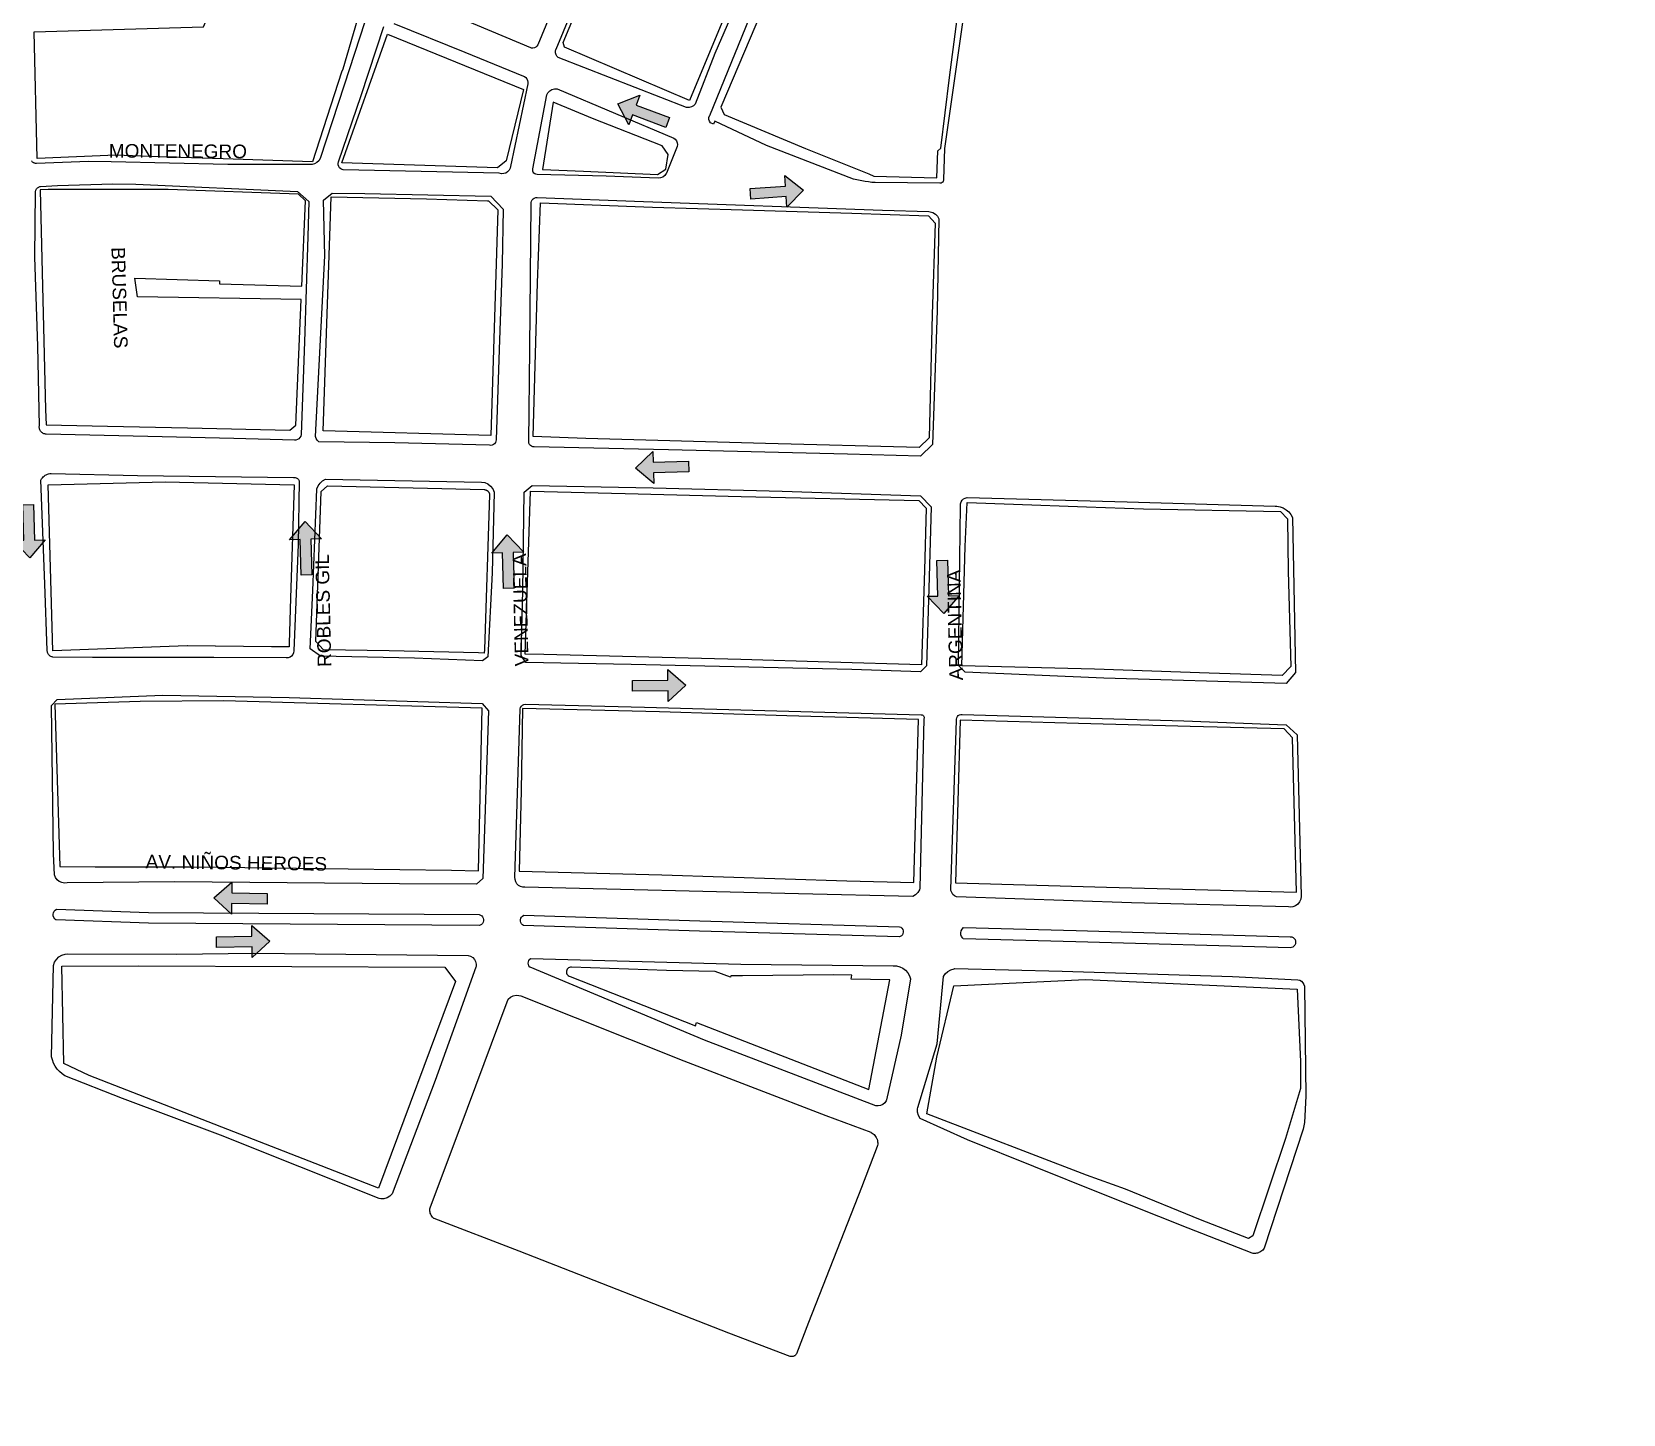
# Model space of a CAD drawing. Header units: metres. Extents: x 668617 to 675126, y 2286318 to 2293677.
# Drawn here: x 674051 to 674637, y 2290305 to 2290813 of the extents above; entities that cross this region are included whole.
import ezdxf

# ---------------------------------------------------------------- set-up
doc = ezdxf.new("R2010")
doc.units = ezdxf.units.M
doc.header["$MEASUREMENT"] = 0
for name, color, linetype in [('0_SENTIDO-VIAL', 30, 'Continuous'), ('DMTG-BANQUETA', 252, 'Continuous'), ('DMTG-CAMELLON', 252, 'Continuous'), ('DMTG-MANZANA', 253, 'Continuous'), ('DMTG-NOM-CALLES', 251, 'Continuous'), ('DMTG-TRAZA-BASE', 7, 'Continuous'), ('DMTG_SECCIONES_VIALES', 250, 'Continuous')]:
    doc.layers.add(name, color=color, linetype=linetype)
doc.styles.get("Standard").update_dxf_attribs({"font": 'arial.ttf'})

# ---------------------------------------------------------------- blocks, each defined once
blk = doc.blocks.new('traza_base_proyecto')
at = {"layer": '0_SENTIDO-VIAL'}
for points in [[(2727.78, -1873.01), (2715.55, -1868.4), (2714.17, -1872.07), (2710.13, -1864.26), (2718.32, -1861.06), (2716.93, -1864.73), (2729.16, -1869.34)], [(2758.81, -1895.39), (2771.85, -1894.52), (2771.59, -1890.61), (2778.5, -1896.05), (2772.37, -1902.35), (2772.11, -1898.44), (2759.06, -1899.3)], [(2736.35, -1999.65), (2723.28, -2000.06), (2723.4, -2003.98), (2716.69, -1998.3), (2723.04, -1992.22), (2723.16, -1996.14), (2736.23, -1995.73)], [(2495.29, -2011.67), (2495.65, -2024.74), (2499.57, -2024.63), (2493.87, -2031.32), (2487.81, -2024.95), (2491.73, -2024.85), (2491.37, -2011.78)], [(2593.72, -2037.63), (2593.36, -2024.56), (2589.44, -2024.67), (2595.14, -2017.97), (2601.2, -2024.35), (2597.28, -2024.45), (2597.64, -2037.52)], [(2668.1, -2042.54), (2667.74, -2029.48), (2663.82, -2029.58), (2669.52, -2022.89), (2675.58, -2029.26), (2671.66, -2029.37), (2672.02, -2042.43)], [(2831.5, -2032.17), (2831.86, -2045.23), (2835.78, -2045.13), (2830.08, -2051.82), (2824.02, -2045.45), (2827.94, -2045.34), (2827.58, -2032.27)], [(2715.55, -2076.45), (2728.62, -2076.29), (2728.57, -2072.37), (2735.18, -2078.17), (2728.71, -2084.13), (2728.67, -2080.21), (2715.6, -2080.37)], [(2581.18, -2158.64), (2568.11, -2158.39), (2568.03, -2162.31), (2561.61, -2156.3), (2568.26, -2150.55), (2568.18, -2154.47), (2581.25, -2154.72)], [(2562.54, -2170.68), (2575.61, -2170.48), (2575.55, -2166.56), (2582.18, -2172.33), (2575.73, -2178.32), (2575.67, -2174.4), (2562.6, -2174.61)]]:
    blk.add_hatch(color=256, dxfattribs=at).paths.add_polyline_path(points)
for points in [[(2727.78, -1873.01), (2715.55, -1868.4), (2714.17, -1872.07), (2710.13, -1864.26), (2718.32, -1861.06), (2716.93, -1864.73), (2729.16, -1869.34)], [(2758.81, -1895.39), (2771.85, -1894.52), (2771.59, -1890.61), (2778.5, -1896.05), (2772.37, -1902.35), (2772.11, -1898.44), (2759.06, -1899.3)], [(2736.35, -1999.65), (2723.28, -2000.06), (2723.4, -2003.98), (2716.69, -1998.3), (2723.04, -1992.22), (2723.16, -1996.14), (2736.23, -1995.73)], [(2495.29, -2011.67), (2495.65, -2024.74), (2499.57, -2024.63), (2493.87, -2031.32), (2487.81, -2024.95), (2491.73, -2024.85), (2491.37, -2011.78)], [(2593.72, -2037.63), (2593.36, -2024.56), (2589.44, -2024.67), (2595.14, -2017.97), (2601.2, -2024.35), (2597.28, -2024.45), (2597.64, -2037.52)], [(2668.1, -2042.54), (2667.74, -2029.48), (2663.82, -2029.58), (2669.52, -2022.89), (2675.58, -2029.26), (2671.66, -2029.37), (2672.02, -2042.43)], [(2831.5, -2032.17), (2831.86, -2045.23), (2835.78, -2045.13), (2830.08, -2051.82), (2824.02, -2045.45), (2827.94, -2045.34), (2827.58, -2032.27)], [(2715.55, -2076.45), (2728.62, -2076.29), (2728.57, -2072.37), (2735.18, -2078.17), (2728.71, -2084.13), (2728.67, -2080.21), (2715.6, -2080.37)], [(2581.18, -2158.64), (2568.11, -2158.39), (2568.03, -2162.31), (2561.61, -2156.3), (2568.26, -2150.55), (2568.18, -2154.47), (2581.25, -2154.72)], [(2562.54, -2170.68), (2575.61, -2170.48), (2575.55, -2166.56), (2582.18, -2172.33), (2575.73, -2178.32), (2575.67, -2174.4), (2562.6, -2174.61)]]:
    blk.add_lwpolyline(points, close=True, dxfattribs=at)
at = {"layer": 'DMTG-BANQUETA', "linetype": 'Continuous', "lineweight": 25}
for points in [[(2710.71, -1770.15, 0), (2680.75, -1842.65, 0), (2680.44, -1843.12, 0), (2680, -1843.48, 0), (2679.5, -1843.71, 0), (2678.95, -1843.81, 0), (2678.38, -1843.77, 0), (2678.13, -1843.71, 0), (2647.97, -1831.04, 0)], [(2765.25, -1801.21, 0), (2745.88, -1845.81, 0), (2738.58, -1864.46, 0), (2737.99, -1865.04, 0), (2737.27, -1865.44, 0), (2736.48, -1865.65, 0), (2735.65, -1865.65, 0), (2735.47, -1865.62, 0), (2688.24, -1847.23, 0), (2687.76, -1846.77, 0), (2687.44, -1846.21, 0), (2687.25, -1845.58, 0), (2687.25, -1844.92, 0), (2687.41, -1844.29, 0), (2687.47, -1844.19, 0), (2714.25, -1779.65, 0)], [(2839.72, -1815.42, 0), (2830.29, -1880.75, 0), (2830.02, -1892.1, 0), (2830, -1892.44, 0), (2829.9, -1892.77, 0), (2829.72, -1893.06, 0), (2829.46, -1893.27, 0), (2829.15, -1893.44, 0), (2828.82, -1893.5, 0), (2828.58, -1893.5, 0), (2804.85, -1893.27, 0), (2803.6, -1893.17, 0), (2802.36, -1893.02, 0), (2801.12, -1892.85, 0), (2799.88, -1892.65, 0), (2798.65, -1892.42, 0), (2797.44, -1892.15, 0), (2796.85, -1892.02, 0), (2764.9, -1879.65, 0), (2745.85, -1870.69, 0), (2745.33, -1871.79, 0), (2744.22, -1871.27, 0), (2743.88, -1870.69, 0), (2743.71, -1870.06, 0), (2743.71, -1869.38, 0), (2743.87, -1868.75, 0), (2743.97, -1868.56, 0), (2762.64, -1822.75, 0)], [(2617.09, -1834.1, 0), (2609.51, -1857.37, 0), (2600.74, -1884.4, 0), (2600.23, -1885.25, 0), (2599.51, -1885.92, 0), (2598.64, -1886.4, 0), (2597.7, -1886.62, 0), (2597.25, -1886.65, 0), (2566.67, -1886.65, 0), (2523.87, -1885.58, 0), (2515.47, -1885.46, 0), (2496.4, -1886.24, 0), (2496.38, -1886.24, 0), (2496.16, -1886.24, 0), (2495.94, -1886.22, 0), (2495.72, -1886.18, 0), (2495.51, -1886.11, 0), (2495.31, -1886.02, 0), (2495.13, -1885.9, 0), (2495.12, -1885.9, 0), (2494.94, -1885.76, 0), (2494.79, -1885.61, 0), (2494.65, -1885.44, 0), (2494.53, -1885.26, 0)], [(2627.75, -1834.73, 0), (2653.87, -1845.35, 0), (2675.5, -1854.13, 0), (2675.8, -1854.27, 0), (2676.32, -1854.63, 0), (2676.71, -1855.12, 0), (2676.98, -1855.69, 0), (2677.09, -1856.33, 0), (2677.02, -1856.94, 0), (2670.76, -1887.35, 0), (2670.6, -1888, 0), (2670.23, -1888.71, 0), (2669.65, -1889.31, 0), (2668.98, -1889.75, 0), (2668.2, -1889.98, 0), (2667.38, -1890.02, 0), (2666.59, -1889.83, 0), (2609.1, -1888.56, 0), (2608.75, -1888.46, 0), (2608.25, -1888.19, 0), (2607.84, -1887.81, 0), (2607.52, -1887.31, 0), (2607.36, -1886.77, 0), (2607.35, -1886.19, 0), (2607.48, -1885.65, 0), (2615.83, -1861.23, 0), (2624.09, -1835.79, 0)]]:
    blk.add_polyline3d(points, dxfattribs=at)
for points in [[(2725.88, -1891.56, 0), (2724.99, -1891.65, 0), (2705.86, -1890.88, 0), (2680.48, -1890.27, 0), (2680.05, -1890.21, 0), (2679.67, -1890.04, 0), (2679.34, -1889.79, 0), (2679.09, -1889.46, 0), (2678.92, -1889.06, 0), (2678.87, -1888.65, 0), (2678.94, -1888.23, 0), (2684.05, -1860.98, 0), (2684.49, -1860.21, 0), (2685.13, -1859.54, 0), (2685.96, -1859.04, 0), (2686.87, -1858.79, 0), (2687.83, -1858.77, 0), (2730.78, -1876.98, 0), (2731.25, -1877.33, 0), (2731.72, -1877.92, 0), (2732.01, -1878.58, 0), (2732.12, -1879.31, 0), (2732.04, -1880.04, 0), (2728.1, -1889.81, 0), (2728, -1889.98, 0), (2727.45, -1890.67, 0), (2726.73, -1891.21, 0)], [(2591.8, -1987.98, 0), (2591.22, -1988, 0), (2568.98, -1987.4, 0), (2537.35, -1986.69, 0), (2499.94, -1985.79, 0), (2499.68, -1985.77, 0), (2499.39, -1985.72, 0), (2499.1, -1985.63, 0), (2498.83, -1985.51, 0), (2498.57, -1985.37, 0), (2498.33, -1985.2, 0), (2498.11, -1985, 0), (2498.04, -1984.92, 0), (2497.86, -1984.69, 0), (2497.7, -1984.44, 0), (2497.57, -1984.18, 0), (2497.47, -1983.9, 0), (2497.4, -1983.61, 0), (2497.36, -1983.32, 0), (2497.36, -1983.02, 0), (2497.4, -1982.72, 0), (2496.81, -1953.46, 0), (2495.79, -1920.69, 0), (2495.97, -1896.82, 0), (2495.98, -1896.69, 0), (2496, -1896.45, 0), (2496.06, -1896.22, 0), (2496.14, -1896, 0), (2496.24, -1895.78, 0), (2496.37, -1895.58, 0), (2496.52, -1895.4, 0), (2496.69, -1895.23, 0), (2496.76, -1895.17, 0), (2496.96, -1895.03, 0), (2497.16, -1894.92, 0), (2497.38, -1894.82, 0), (2497.61, -1894.76, 0), (2497.84, -1894.72, 0), (2504.09, -1894.38, 0), (2524.38, -1893.67, 0), (2532.89, -1893.87, 0), (2592.36, -1896.5, 0), (2596.51, -1900.19, 0), (2596.13, -1913.1, 0), (2594.88, -1951.79, 0), (2593.7, -1985.87, 0), (2593.69, -1985.94, 0), (2593.55, -1986.52, 0), (2593.27, -1987.04, 0), (2592.87, -1987.48, 0), (2592.37, -1987.81, 0)], [(2663.99, -1989.85, 0), (2663.49, -1989.92, 0), (2662.99, -1989.88, 0), (2628.16, -1989.02, 0), (2600.23, -1988.58, 0), (2600.2, -1988.56, 0), (2599.62, -1988.02, 0), (2599.2, -1987.37, 0), (2598.96, -1986.62, 0), (2602.36, -1920.21, 0), (2601.89, -1899.79, 0), (2605.13, -1897.12, 0), (2617.12, -1897.33, 0), (2663.52, -1898.31, 0), (2668, -1903.1, 0), (2667.66, -1923.19, 0), (2666.51, -1954.65, 0), (2665.37, -1987.85, 0), (2665.37, -1987.9, 0), (2665.32, -1988.42, 0), (2665.14, -1988.9, 0), (2664.84, -1989.31, 0), (2664.46, -1989.63, 0)], [(2825.92, -1989.58, 0), (2821.49, -1993.92, 0), (2794.7, -1993.19, 0), (2728.87, -1991.6, 0), (2679.36, -1990.46, 0), (2678.87, -1990.42, 0), (2678.41, -1990.25, 0), (2678.01, -1989.96, 0), (2677.7, -1989.6, 0), (2677.5, -1989.15, 0), (2677.41, -1988.67, 0), (2677.76, -1954.27, 0), (2678.28, -1900.9, 0), (2678.29, -1900.56, 0), (2678.41, -1900.06, 0), (2678.65, -1899.6, 0), (2679.01, -1899.21, 0), (2679.47, -1898.94, 0), (2679.97, -1898.79, 0), (2680.49, -1898.77, 0), (2719.6, -1900.19, 0), (2807.59, -1903.35, 0), (2824.52, -1903.94, 0), (2825.01, -1904, 0), (2826.05, -1904.29, 0), (2826.98, -1904.85, 0), (2827.74, -1905.63, 0), (2828.26, -1906.58, 0), (2827.6, -1940.29, 0)], [(2589.62, -2067.81, 0), (2588.96, -2068.06, 0), (2588.25, -2068.12, 0), (2588.19, -2068.12, 0), (2561.55, -2067.9, 0), (2516.96, -2068, 0), (2502.29, -2067.78, 0), (2502.19, -2067.76, 0), (2501.93, -2067.68, 0), (2501.67, -2067.58, 0), (2501.43, -2067.44, 0), (2501.21, -2067.28, 0), (2501, -2067.1, 0), (2500.98, -2067.08, 0), (2500.79, -2066.87, 0), (2500.65, -2066.64, 0), (2500.52, -2066.4, 0), (2500.42, -2066.14, 0), (2500.34, -2065.88, 0), (2500.3, -2065.61, 0), (2500.29, -2065.33, 0), (2499.45, -2040.9, 0), (2497.99, -2002.68, 0), (2498, -2002.66, 0), (2498.23, -2002.25, 0), (2498.5, -2001.87, 0), (2498.81, -2001.51, 0), (2499.17, -2001.2, 0), (2499.55, -2000.93, 0), (2499.92, -2000.72, 0), (2500.36, -2000.54, 0), (2500.81, -2000.4, 0), (2501.28, -2000.32, 0), (2501.75, -2000.29, 0), (2533.5, -2001.06, 0), (2590.9, -2001.69, 0), (2591.44, -2001.71, 0), (2591.92, -2001.87, 0), (2592.37, -2002.13, 0), (2592.73, -2002.52, 0), (2592.96, -2002.98, 0), (2593.01, -2003.13, 0), (2592.57, -2026.4, 0), (2591.03, -2065.52, 0), (2590.9, -2066.21, 0), (2590.62, -2066.85, 0), (2590.19, -2067.4, 0)], [(2662.33, -2067.67, 0), (2660.44, -2069.17, 0), (2635.35, -2068.21, 0), (2600.76, -2067.42, 0), (2597.05, -2064.75, 0), (2597.94, -2043.29, 0), (2599.48, -2006.02, 0), (2599.49, -2005.92, 0), (2599.98, -2004.79, 0), (2600.67, -2003.79, 0), (2601.58, -2002.96, 0), (2602.64, -2002.35, 0), (2660.07, -2003.42, 0), (2661.22, -2003.62, 0), (2662.37, -2004.12, 0), (2663.37, -2004.9, 0), (2664.15, -2005.92, 0), (2664.65, -2007.08, 0), (2664.01, -2036.77, 0)], [(2823.77, -2071.02, 0), (2821.46, -2073.27, 0), (2796.22, -2072.33, 0), (2715.14, -2070.54, 0), (2676.29, -2069.77, 0), (2674.65, -2067.27, 0), (2675.2, -2043.31, 0), (2675.71, -2007.15, 0), (2678.69, -2004.67, 0), (2723.15, -2005.58, 0), (2770.67, -2006.73, 0), (2821.51, -2008.52, 0), (2825.42, -2012.5, 0), (2824.53, -2042.62, 0)], [(2959.45, -2073.52, 0), (2955.97, -2077.52, 0), (2888.91, -2075.54, 0), (2837.92, -2073.31, 0), (2835.5, -2070.87, 0), (2836.22, -2011.98, 0), (2836.25, -2011.4, 0), (2836.47, -2010.73, 0), (2836.85, -2010.12, 0), (2837.37, -2009.63, 0), (2838, -2009.29, 0), (2838.71, -2009.13, 0), (2897.52, -2010.69, 0), (2951.94, -2012.25, 0), (2952.6, -2012.29, 0), (2953.8, -2012.5, 0), (2954.97, -2012.94, 0), (2956.02, -2013.58, 0), (2956.97, -2014.37, 0), (2957.75, -2015.33, 0), (2958.37, -2016.4, 0)], [(2660.55, -2149.19, 0), (2658.23, -2151.37, 0), (2629.9, -2151.17, 0), (2547.29, -2150.46, 0), (2507.62, -2150.83, 0), (2506.7, -2150.92, 0), (2505.67, -2150.77, 0), (2504.74, -2150.35, 0), (2503.94, -2149.71, 0), (2503.33, -2148.9, 0), (2502.96, -2147.94, 0), (2502.59, -2140.21, 0), (2501.92, -2085.63, 0), (2504, -2083.38, 0), (2542.85, -2081.77, 0), (2589.27, -2082.65, 0), (2660.3, -2084.92, 0), (2662.64, -2087.6, 0), (2662.09, -2102.04, 0)], [(2819.7, -2155.23, 0), (2818.69, -2155.83, 0), (2776.69, -2154.83, 0), (2675.94, -2152.46, 0), (2675.26, -2152.44, 0), (2674.42, -2152.23, 0), (2673.66, -2151.79, 0), (2673.04, -2151.19, 0), (2672.61, -2150.44, 0), (2672.37, -2149.6, 0), (2672.35, -2148.73, 0), (2674.23, -2086.98, 0), (2674.25, -2086.85, 0), (2674.4, -2086.31, 0), (2674.71, -2085.83, 0), (2675.12, -2085.44, 0), (2675.62, -2085.19, 0), (2676.16, -2085.06, 0), (2720, -2086.25, 0), (2821.77, -2089.02, 0), (2822.07, -2089.08, 0), (2822.34, -2089.21, 0), (2822.57, -2089.4, 0), (2822.74, -2089.65, 0), (2822.84, -2089.92, 0), (2822.87, -2090.23, 0), (2822.8, -2090.52, 0), (2821.27, -2152.85, 0), (2821.11, -2153.35, 0), (2820.52, -2154.38, 0)], [(2958.48, -2159.63, 0), (2957.44, -2159.75, 0), (2956.92, -2159.71, 0), (2899.09, -2158.15, 0), (2834.78, -2156.02, 0), (2834.05, -2155.65, 0), (2833.44, -2155.12, 0), (2832.98, -2154.44, 0), (2832.71, -2153.67, 0), (2832.64, -2153.21, 0), (2834.77, -2091.08, 0), (2834.75, -2090.6, 0), (2834.85, -2090.12, 0), (2835.09, -2089.67, 0), (2835.41, -2089.31, 0), (2835.82, -2089.04, 0), (2836.29, -2088.88, 0), (2836.77, -2088.87, 0), (2836.81, -2088.87, 0), (2918.33, -2091.27, 0), (2956, -2092.67, 0), (2960.05, -2096.44, 0), (2961.55, -2155.79, 0), (2961.39, -2156.83, 0), (2960.98, -2157.79, 0), (2960.32, -2158.62, 0), (2959.47, -2159.25, 0)], [(2576.28, -2176.75, 0), (2655.16, -2177.58, 0), (2656.04, -2177.85, 0), (2656.82, -2178.33, 0), (2657.45, -2179, 0), (2657.87, -2179.81, 0), (2658.08, -2180.71, 0), (2658.03, -2181.63, 0), (2658, -2181.81, 0), (2652, -2198.67, 0), (2642.97, -2223.5, 0), (2627.15, -2265.27, 0), (2626.33, -2266.12, 0), (2625.3, -2266.73, 0), (2624.15, -2267.04, 0), (2622.97, -2267.06, 0), (2622.36, -2266.94, 0), (2564.04, -2243.69, 0), (2528.02, -2230.19, 0), (2506.77, -2221.79, 0), (2505.74, -2221.08, 0), (2504.78, -2220.27, 0), (2503.95, -2219.33, 0), (2503.23, -2218.31, 0), (2502.64, -2217.19, 0), (2502.21, -2216, 0), (2501.92, -2214.83, 0), (2502.57, -2181.23, 0), (2503, -2180.04, 0), (2503.66, -2178.98, 0), (2504.57, -2178.1, 0), (2505.63, -2177.42, 0), (2506.84, -2177.02, 0), (2507.62, -2176.9, 0), (2548.01, -2177.06, 0)], [(2806.86, -2232.73, 0), (2805.96, -2232.92, 0), (2805.04, -2232.85, 0), (2742.09, -2208.67, 0), (2677.89, -2181.88, 0), (2677.8, -2181.81, 0), (2677.49, -2181.38, 0), (2677.28, -2180.9, 0), (2677.23, -2180.38, 0), (2677.29, -2179.87, 0), (2677.5, -2179.38, 0), (2677.82, -2178.96, 0), (2678.23, -2178.65, 0), (2755.42, -2180.73, 0), (2811.41, -2181.31, 0), (2812.65, -2181.38, 0), (2813.87, -2181.69, 0), (2815, -2182.23, 0), (2816, -2182.98, 0), (2816.83, -2183.92, 0), (2817.47, -2185, 0), (2817.87, -2186.17, 0), (2814.36, -2206.87, 0), (2809.01, -2230.63, 0), (2808.87, -2230.98, 0), (2808.37, -2231.73, 0), (2807.67, -2232.33, 0)], [(2944.68, -2287.14, 0), (2944.27, -2287.15, 0), (2943.86, -2287.12, 0), (2943.52, -2287.06, 0), (2920.01, -2277.91, 0), (2887.64, -2265.03, 0), (2838.78, -2245.41, 0), (2821.38, -2237.54, 0), (2820.75, -2236.44, 0), (2820.44, -2235.21, 0), (2820.45, -2233.94, 0), (2820.52, -2233.46, 0), (2827.64, -2210.02, 0), (2829.92, -2185.27, 0), (2830.64, -2184.25, 0), (2831.56, -2183.42, 0), (2832.64, -2182.81, 0), (2833.84, -2182.44, 0), (2834.2, -2182.37, 0), (2873.66, -2183.29, 0), (2936.24, -2185.33, 0), (2960.28, -2186.48, 0), (2961, -2186.67, 0), (2961.63, -2187.04, 0), (2962.14, -2187.56, 0), (2962.51, -2188.19, 0), (2962.71, -2188.9, 0), (2963.25, -2229.26, 0), (2962.81, -2239, 0), (2962.33, -2241.41, 0), (2947.9, -2285.27, 0), (2947.65, -2285.6, 0), (2947.38, -2285.91, 0), (2947.07, -2286.19, 0), (2946.74, -2286.43, 0), (2946.39, -2286.65, 0), (2946.02, -2286.82, 0), (2945.88, -2286.88, 0), (2945.49, -2287, 0), (2945.09, -2287.09, 0)], [(2774.36, -2325.08, 0), (2774.17, -2325.09, 0), (2773.98, -2325.08, 0), (2773.79, -2325.05, 0), (2773.61, -2325.01, 0), (2751.07, -2316.51, 0), (2673.86, -2286.36, 0), (2642.62, -2274.34, 0), (2642.54, -2274.28, 0), (2642.25, -2274.03, 0), (2641.99, -2273.75, 0), (2641.76, -2273.45, 0), (2641.56, -2273.13, 0), (2641.38, -2272.79, 0), (2641.34, -2272.67, 0), (2641.21, -2272.31, 0), (2641.12, -2271.94, 0), (2641.07, -2271.56, 0), (2641.06, -2271.18, 0), (2641.08, -2270.8, 0), (2641.14, -2270.43, 0), (2654.83, -2233.77, 0), (2669.88, -2193.6, 0), (2670.7, -2192.87, 0), (2671.66, -2192.38, 0), (2672.73, -2192.17, 0), (2673.8, -2192.23, 0), (2674.47, -2192.42, 0), (2734.51, -2216.31, 0), (2786.74, -2236.38, 0), (2803.21, -2242.57, 0), (2803.38, -2242.66, 0), (2803.75, -2242.89, 0), (2804.12, -2243.16, 0), (2804.45, -2243.46, 0), (2804.74, -2243.79, 0), (2805.01, -2244.15, 0), (2805.24, -2244.53, 0), (2805.43, -2244.94, 0), (2805.52, -2245.18, 0), (2805.64, -2245.61, 0), (2805.73, -2246.05, 0), (2805.76, -2246.5, 0), (2805.76, -2246.94, 0), (2805.71, -2247.39, 0), (2805.62, -2247.82, 0), (2799.77, -2262.84, 0), (2780.34, -2312.56, 0), (2775.87, -2324.06, 0), (2775.78, -2324.22, 0), (2775.67, -2324.37, 0), (2775.54, -2324.51, 0), (2775.4, -2324.64, 0), (2775.24, -2324.76, 0), (2775.09, -2324.86, 0), (2774.92, -2324.94, 0), (2774.9, -2324.95, 0), (2774.72, -2325.01, 0), (2774.54, -2325.06, 0)]]:
    blk.add_polyline3d(points, close=True, dxfattribs=at)
at = {"layer": 'DMTG-CAMELLON', "linetype": 'Continuous', "lineweight": 25}
for points in [[(2659.52, -2166.38, 0), (2659.12, -2166.5, 0), (2537.5, -2165.65, 0), (2503.61, -2164.48, 0), (2503.51, -2164.44, 0), (2503.08, -2164.04, 0), (2502.75, -2163.56, 0), (2502.53, -2163, 0), (2502.5, -2162.42, 0), (2502.62, -2161.85, 0), (2502.87, -2161.31, 0), (2503.25, -2160.87, 0), (2503.74, -2160.54, 0), (2537.58, -2161.69, 0), (2659.15, -2162.54, 0), (2659.65, -2162.69, 0), (2660.1, -2162.98, 0), (2660.46, -2163.35, 0), (2660.69, -2163.81, 0), (2660.82, -2164.31, 0), (2660.8, -2164.83, 0), (2660.65, -2165.33, 0), (2660.37, -2165.79, 0), (2660, -2166.13, 0)], [(2814.07, -2170.6, 0), (2813.72, -2170.75, 0), (2740.23, -2168.58, 0), (2675.49, -2166.54, 0), (2675.12, -2166.33, 0), (2674.75, -2165.94, 0), (2674.48, -2165.48, 0), (2674.34, -2164.96, 0), (2674.34, -2164.4, 0), (2674.48, -2163.88, 0), (2674.75, -2163.42, 0), (2675.13, -2163.04, 0), (2675.6, -2162.77, 0), (2740.34, -2164.79, 0), (2813.83, -2166.96, 0), (2814.29, -2167.19, 0), (2814.67, -2167.52, 0), (2814.97, -2167.96, 0), (2815.13, -2168.44, 0), (2815.16, -2168.96, 0), (2815.07, -2169.46, 0), (2814.84, -2169.94, 0), (2814.5, -2170.33, 0)], [(2957.95, -2174.67, 0), (2957.44, -2174.73, 0), (2878.66, -2172.48, 0), (2837.22, -2171.38, 0), (2837.03, -2171.19, 0), (2836.64, -2170.6, 0), (2836.41, -2169.9, 0), (2836.37, -2169.19, 0), (2836.52, -2168.48, 0), (2836.85, -2167.85, 0), (2837.33, -2167.31, 0), (2878.77, -2168.4, 0), (2957.54, -2170.65, 0), (2958.08, -2170.73, 0), (2958.55, -2170.96, 0), (2958.98, -2171.29, 0), (2959.28, -2171.73, 0), (2959.47, -2172.23, 0), (2959.51, -2172.75, 0), (2959.44, -2173.29, 0), (2959.22, -2173.77, 0), (2958.86, -2174.17, 0), (2958.45, -2174.48, 0)]]:
    blk.add_polyline3d(points, close=True, dxfattribs=at)
at = {"layer": 'DMTG-MANZANA', "linetype": 'Continuous', "lineweight": 25}
for points in [[(2785.15, -1743.29, 0), (2778.36, -1762.47, 0), (2763.18, -1799.19, 0), (2756.4, -1815.21, 0), (2736.5, -1863.12, 0), (2690.62, -1843.46, 0), (2690.13, -1841.76, 0), (2728.52, -1749.62, 0), (2738.77, -1724.78, 0), (2739.26, -1723.76, 0), (2762.25, -1733.8, 0)], [(2785.15, -1743.29, 0), (2778.36, -1762.47, 0), (2763.18, -1799.19, 0), (2756.4, -1815.21, 0), (2736.5, -1863.12, 0), (2690.62, -1843.46, 0), (2690.13, -1841.76, 0), (2728.52, -1749.62, 0), (2738.77, -1724.78, 0), (2739.26, -1723.76, 0), (2762.25, -1733.8, 0)], [(2749.24, -1868.19, 0), (2779.17, -1880.69, 0), (2802.46, -1890.01, 0), (2804.37, -1890.89, 0), (2827.57, -1891.55, 0), (2827.85, -1881.63, 0), (2829.01, -1880.6, 0), (2832.19, -1854.67, 0), (2840.29, -1792.55, 0), (2844.04, -1767.99, 0), (2825.75, -1760.41, 0), (2811.21, -1754.19, 0), (2810.91, -1755.12, 0), (2798.66, -1750.4, 0), (2796.11, -1751.69, 0), (2781.22, -1787.01, 0), (2760.89, -1835.22, 0), (2748.08, -1865.47, 0)], [(2749.24, -1868.19, 0), (2779.17, -1880.69, 0), (2802.46, -1890.01, 0), (2804.37, -1890.89, 0), (2827.57, -1891.55, 0), (2827.85, -1881.63, 0), (2829.01, -1880.6, 0), (2832.19, -1854.67, 0), (2840.29, -1792.55, 0), (2844.04, -1767.99, 0), (2825.75, -1760.41, 0), (2811.21, -1754.19, 0), (2810.91, -1755.12, 0), (2798.66, -1750.4, 0), (2796.11, -1751.69, 0), (2781.22, -1787.01, 0), (2760.89, -1835.22, 0), (2748.08, -1865.47, 0)], [(2496.56, -1884.46, 0), (2495.54, -1837.86, 0), (2557.77, -1835.93, 0), (2567.1, -1814.26, 0), (2601.86, -1828.69, 0), (2605.82, -1830.32, 0), (2614.35, -1833.58, 0), (2609.02, -1851.49, 0), (2608.6, -1852.7, 0), (2597.91, -1885.6, 0), (2564.97, -1884.47, 0), (2537.76, -1883.63, 0), (2525.51, -1883.2, 0)], [(2496.56, -1884.46, 0), (2495.54, -1837.86, 0), (2557.77, -1835.93, 0), (2567.1, -1814.26, 0), (2601.86, -1828.69, 0), (2605.82, -1830.32, 0), (2614.35, -1833.58, 0), (2609.02, -1851.49, 0), (2608.6, -1852.7, 0), (2597.91, -1885.6, 0), (2564.97, -1884.47, 0), (2537.76, -1883.63, 0), (2525.51, -1883.2, 0)], [(2675.47, -1859.07, 0), (2669.16, -1885.3, 0), (2665.88, -1887.89, 0), (2608.71, -1885.94, 0), (2625.41, -1838.69, 0)], [(2675.47, -1859.07, 0), (2669.16, -1885.3, 0), (2665.88, -1887.89, 0), (2608.71, -1885.94, 0), (2625.41, -1838.69, 0)], [(2682.46, -1888.39, 0), (2697.58, -1889.08, 0), (2724.8, -1890.28, 0), (2727.8, -1888.31, 0), (2728.74, -1882.89, 0), (2726.51, -1879.71, 0), (2700.83, -1869.66, 0), (2686.42, -1863.69, 0)], [(2682.46, -1888.39, 0), (2697.58, -1889.08, 0), (2724.8, -1890.28, 0), (2727.8, -1888.31, 0), (2728.74, -1882.89, 0), (2726.51, -1879.71, 0), (2700.83, -1869.66, 0), (2686.42, -1863.69, 0)], [(2499.87, -1982.39, 0), (2522.44, -1982.83, 0), (2551.92, -1983.44, 0), (2589.59, -1984.35, 0), (2591.71, -1982.49, 0), (2593.7, -1936.28, 0), (2533.48, -1935.25, 0), (2532.51, -1928.48, 0), (2563.67, -1929.37, 0), (2563.66, -1930.54, 0), (2593.91, -1931.39, 0), (2595.26, -1899.96, 0), (2592.74, -1897.5, 0), (2544.8, -1895.8, 0), (2500.66, -1895.86, 0), (2497.73, -1895.9, 0), (2497.73, -1896.05, 0), (2499.71, -1976.72, 0)], [(2499.87, -1982.39, 0), (2522.44, -1982.83, 0), (2551.92, -1983.44, 0), (2589.59, -1984.35, 0), (2591.71, -1982.49, 0), (2593.7, -1936.28, 0), (2533.48, -1935.25, 0), (2532.51, -1928.48, 0), (2563.67, -1929.37, 0), (2563.66, -1930.54, 0), (2593.91, -1931.39, 0), (2595.26, -1899.96, 0), (2592.74, -1897.5, 0), (2544.8, -1895.8, 0), (2500.66, -1895.86, 0), (2497.73, -1895.9, 0), (2497.73, -1896.05, 0), (2499.71, -1976.72, 0)], [(2666.09, -1903.32, 0), (2663.52, -1986.33, 0), (2601.81, -1984.61, 0), (2604.73, -1898.55, 0), (2639.75, -1899.25, 0), (2662.3, -1899.93, 0), (2662.59, -1899.94, 0)], [(2666.09, -1903.32, 0), (2663.52, -1986.33, 0), (2601.81, -1984.61, 0), (2604.73, -1898.55, 0), (2639.75, -1899.25, 0), (2662.3, -1899.93, 0), (2662.59, -1899.94, 0)], [(2681.78, -1900.73, 0), (2722.88, -1902.29, 0), (2756, -1903.28, 0), (2796.2, -1904.5, 0), (2824.49, -1905.47, 0), (2826.95, -1908.18, 0), (2825.77, -1941.73, 0), (2824.73, -1987.11, 0), (2821.03, -1990.65, 0), (2764.49, -1989.2, 0), (2698.39, -1987.36, 0), (2679.08, -1986.72, 0), (2680.62, -1930.11, 0)], [(2681.78, -1900.73, 0), (2722.88, -1902.29, 0), (2756, -1903.28, 0), (2796.2, -1904.5, 0), (2824.49, -1905.47, 0), (2826.95, -1908.18, 0), (2825.77, -1941.73, 0), (2824.73, -1987.11, 0), (2821.03, -1990.65, 0), (2764.49, -1989.2, 0), (2698.39, -1987.36, 0), (2679.08, -1986.72, 0), (2680.62, -1930.11, 0)], [(2551.8, -2063.66, 0), (2502.39, -2065.48, 0), (2500.68, -2004.45, 0), (2543.63, -2003.35, 0), (2591.15, -2004.38, 0), (2589.73, -2046.17, 0), (2589.29, -2062.64, 0), (2589.28, -2064.06, 0), (2582.83, -2063.98, 0)], [(2551.8, -2063.66, 0), (2502.39, -2065.48, 0), (2500.68, -2004.45, 0), (2543.63, -2003.35, 0), (2591.15, -2004.38, 0), (2589.73, -2046.17, 0), (2589.29, -2062.64, 0), (2589.28, -2064.06, 0), (2582.83, -2063.98, 0)], [(2661.2, -2006.21, 0), (2661.32, -2006.23, 0), (2661.45, -2006.25, 0), (2661.57, -2006.28, 0), (2661.69, -2006.32, 0), (2661.8, -2006.37, 0), (2661.92, -2006.42, 0), (2662.03, -2006.48, 0), (2662.13, -2006.55, 0), (2662.23, -2006.62, 0), (2662.33, -2006.7, 0), (2662.42, -2006.79, 0), (2662.51, -2006.88, 0), (2662.59, -2006.97, 0), (2662.66, -2007.08, 0), (2662.73, -2007.18, 0), (2662.79, -2007.29, 0), (2662.84, -2007.41, 0), (2662.88, -2007.52, 0), (2662.92, -2007.64, 0), (2662.95, -2007.76, 0), (2662.98, -2007.89, 0), (2662.99, -2008.01, 0), (2663, -2008.14, 0), (2661.13, -2064.97, 0), (2661.05, -2066.31, 0), (2658.97, -2066.26, 0), (2626.07, -2065.51, 0), (2601.9, -2065.17, 0), (2599.05, -2062.08, 0), (2601, -2006.93, 0), (2603.39, -2004.76, 0)], [(2661.2, -2006.21, 0), (2661.32, -2006.23, 0), (2661.45, -2006.25, 0), (2661.57, -2006.28, 0), (2661.69, -2006.32, 0), (2661.8, -2006.37, 0), (2661.92, -2006.42, 0), (2662.03, -2006.48, 0), (2662.13, -2006.55, 0), (2662.23, -2006.62, 0), (2662.33, -2006.7, 0), (2662.42, -2006.79, 0), (2662.51, -2006.88, 0), (2662.59, -2006.97, 0), (2662.66, -2007.08, 0), (2662.73, -2007.18, 0), (2662.79, -2007.29, 0), (2662.84, -2007.41, 0), (2662.88, -2007.52, 0), (2662.92, -2007.64, 0), (2662.95, -2007.76, 0), (2662.98, -2007.89, 0), (2662.99, -2008.01, 0), (2663, -2008.14, 0), (2661.13, -2064.97, 0), (2661.05, -2066.31, 0), (2658.97, -2066.26, 0), (2626.07, -2065.51, 0), (2601.9, -2065.17, 0), (2599.05, -2062.08, 0), (2601, -2006.93, 0), (2603.39, -2004.76, 0)], [(2820.87, -2010.19, 0), (2823.61, -2012.98, 0), (2823.03, -2035.78, 0), (2821.86, -2070.7, 0), (2787.92, -2069.62, 0), (2755.37, -2068.7, 0), (2682.96, -2066.82, 0), (2676.11, -2066.72, 0), (2676.51, -2055.25, 0), (2678.03, -2006.8, 0), (2712.88, -2007.57, 0), (2755.55, -2008.73, 0)], [(2820.87, -2010.19, 0), (2823.61, -2012.98, 0), (2823.03, -2035.78, 0), (2821.86, -2070.7, 0), (2787.92, -2069.62, 0), (2755.37, -2068.7, 0), (2682.96, -2066.82, 0), (2676.11, -2066.72, 0), (2676.51, -2055.25, 0), (2678.03, -2006.8, 0), (2712.88, -2007.57, 0), (2755.55, -2008.73, 0)], [(2953.99, -2014.25, 0), (2956.54, -2016.95, 0), (2956.81, -2036.2, 0), (2957.75, -2071.3, 0), (2954.54, -2074.52, 0), (2927.69, -2073.67, 0), (2885.51, -2072.25, 0), (2836.72, -2070.98, 0), (2837.99, -2027.16, 0), (2838.73, -2010.94, 0), (2855.78, -2011.61, 0), (2882.58, -2012.54, 0), (2903.6, -2013.21, 0)], [(2953.99, -2014.25, 0), (2956.54, -2016.95, 0), (2956.81, -2036.2, 0), (2957.75, -2071.3, 0), (2954.54, -2074.52, 0), (2927.69, -2073.67, 0), (2885.51, -2072.25, 0), (2836.72, -2070.98, 0), (2837.99, -2027.16, 0), (2838.73, -2010.94, 0), (2855.78, -2011.61, 0), (2882.58, -2012.54, 0), (2903.6, -2013.21, 0)], [(2517.92, -2144.89, 0), (2553.98, -2144.95, 0), (2648.98, -2146.15, 0), (2658.88, -2146.39, 0), (2660.23, -2086.53, 0), (2565.22, -2083.83, 0), (2534.48, -2084.14, 0), (2503.13, -2085.12, 0), (2504.54, -2132.85, 0), (2504.89, -2144.87, 0)], [(2517.92, -2144.89, 0), (2553.98, -2144.95, 0), (2648.98, -2146.15, 0), (2658.88, -2146.39, 0), (2660.23, -2086.53, 0), (2565.22, -2083.83, 0), (2534.48, -2084.14, 0), (2503.13, -2085.12, 0), (2504.54, -2132.85, 0), (2504.89, -2144.87, 0)], [(2673.89, -2146.6, 0), (2726.41, -2147.93, 0), (2794.47, -2150.11, 0), (2819.01, -2150.75, 0), (2820.8, -2090.71, 0), (2772.37, -2089.42, 0), (2725.48, -2087.97, 0), (2675.14, -2086.73, 0), (2674.66, -2116.89, 0)], [(2673.89, -2146.6, 0), (2726.41, -2147.93, 0), (2794.47, -2150.11, 0), (2819.01, -2150.75, 0), (2820.8, -2090.71, 0), (2772.37, -2089.42, 0), (2725.48, -2087.97, 0), (2675.14, -2086.73, 0), (2674.66, -2116.89, 0)], [(2834.36, -2150.86, 0), (2889.98, -2152.44, 0), (2959.78, -2154.28, 0), (2958.36, -2097.46, 0), (2955.29, -2094.21, 0), (2920.67, -2093.35, 0), (2879.63, -2092.23, 0), (2836.06, -2091.03, 0)], [(2834.36, -2150.86, 0), (2889.98, -2152.44, 0), (2959.78, -2154.28, 0), (2958.36, -2097.46, 0), (2955.29, -2094.21, 0), (2920.67, -2093.35, 0), (2879.63, -2092.23, 0), (2836.06, -2091.03, 0)], [(2646.55, -2181.89, 0), (2650.51, -2187.13, 0), (2622.2, -2263.09, 0), (2515.75, -2221.7, 0), (2506.37, -2217.32, 0), (2505.68, -2181.52, 0), (2533.97, -2181.37, 0)], [(2646.55, -2181.89, 0), (2650.51, -2187.13, 0), (2622.2, -2263.09, 0), (2515.75, -2221.7, 0), (2506.37, -2217.32, 0), (2505.68, -2181.52, 0), (2533.97, -2181.37, 0)], [(2692.64, -2185.25, 0), (2738.74, -2203.4, 0), (2739.17, -2202.21, 0), (2802.45, -2226.83, 0), (2810.21, -2186.55, 0), (2796.04, -2186.32, 0), (2796.2, -2184.77, 0), (2789.53, -2184.67, 0), (2756.09, -2185.06, 0), (2751.8, -2185.01, 0), (2751.6, -2185.59, 0), (2746.03, -2183.44, 0), (2728.11, -2183.08, 0), (2693.11, -2181.8, 0), (2692.74, -2181.82, 0), (2692.38, -2181.92, 0), (2692.05, -2182.08, 0), (2691.76, -2182.32, 0), (2691.53, -2182.61, 0), (2691.37, -2182.95, 0), (2691.28, -2183.31, 0), (2691.27, -2183.68, 0), (2691.33, -2184.05, 0), (2691.48, -2184.39, 0), (2691.69, -2184.7, 0), (2691.97, -2184.95, 0), (2692.29, -2185.14, 0)], [(2692.64, -2185.25, 0), (2738.74, -2203.4, 0), (2739.17, -2202.21, 0), (2802.45, -2226.83, 0), (2810.21, -2186.55, 0), (2796.04, -2186.32, 0), (2796.2, -2184.77, 0), (2789.53, -2184.67, 0), (2756.09, -2185.06, 0), (2751.8, -2185.01, 0), (2751.6, -2185.59, 0), (2746.03, -2183.44, 0), (2728.11, -2183.08, 0), (2693.11, -2181.8, 0), (2692.74, -2181.82, 0), (2692.38, -2181.92, 0), (2692.05, -2182.08, 0), (2691.76, -2182.32, 0), (2691.53, -2182.61, 0), (2691.37, -2182.95, 0), (2691.28, -2183.31, 0), (2691.27, -2183.68, 0), (2691.33, -2184.05, 0), (2691.48, -2184.39, 0), (2691.69, -2184.7, 0), (2691.97, -2184.95, 0), (2692.29, -2185.14, 0)], [(2943.73, -2280.64, 0), (2942.19, -2281.68, 0), (2924.54, -2274.79, 0), (2896.97, -2263.56, 0), (2882.55, -2258.4, 0), (2823.81, -2235.79, 0), (2827.52, -2214.9, 0), (2833.73, -2188.73, 0), (2882.21, -2186.33, 0), (2960.11, -2189.92, 0), (2961.28, -2216.55, 0), (2961.24, -2226.51, 0), (2955.77, -2244.93, 0)], [(2943.73, -2280.64, 0), (2942.19, -2281.68, 0), (2924.54, -2274.79, 0), (2896.97, -2263.56, 0), (2882.55, -2258.4, 0), (2823.81, -2235.79, 0), (2827.52, -2214.9, 0), (2833.73, -2188.73, 0), (2882.21, -2186.33, 0), (2960.11, -2189.92, 0), (2961.28, -2216.55, 0), (2961.24, -2226.51, 0), (2955.77, -2244.93, 0)]]:
    blk.add_polyline3d(points, close=True, dxfattribs=at)
for points in [[(2589.73, -2046.17, 0), (2589.29, -2062.64, 0), (2589.28, -2064.06, 0), (2582.83, -2063.98, 0), (2551.88, -2063.63, 0), (2551.8, -2063.66, 0)], [(2515.75, -2221.71, 0), (2506.37, -2217.32, 0), (2505.68, -2181.52, 0), (2533.97, -2181.37, 0)]]:
    blk.add_polyline3d(points, dxfattribs=at)
at = {"layer": 'DMTG-NOM-CALLES'}
for s, rotation, p in [('MONTENEGRO', 359.71226, (2522.93, -1884.05)), ('BRUSELAS', 271.57465, (2523.9, -1917.06)), ('ROBLES GIL', 91.28826, (2604.8, -2071.37)), ('VENEZUELA', 91.28826, (2677.35, -2071.13)), ('ARGENTINA', 91.28826, (2837.13, -2076.31)), ('AV. NIÑOS HEROES', 359.23887, (2536.46, -2145.49))]:
    blk.add_text(s, height=5, rotation=rotation, dxfattribs=at).set_placement(p)

msp = doc.modelspace()

# ---------------------------------------------------------------- linework, layer by layer
at = {"layer": 'DMTG_SECCIONES_VIALES', "color": 6}
msp.add_circle((673067.74788, 2291619.20218), 2058.07959, dxfattribs=at)

# ---------------------------------------------------------------- block references
at = {"layer": 'DMTG-TRAZA-BASE'}
msp.add_blockref('traza_base_proyecto', (671556.78644, 2292651.27973), dxfattribs=at)

doc.saveas('drawing.dxf')
